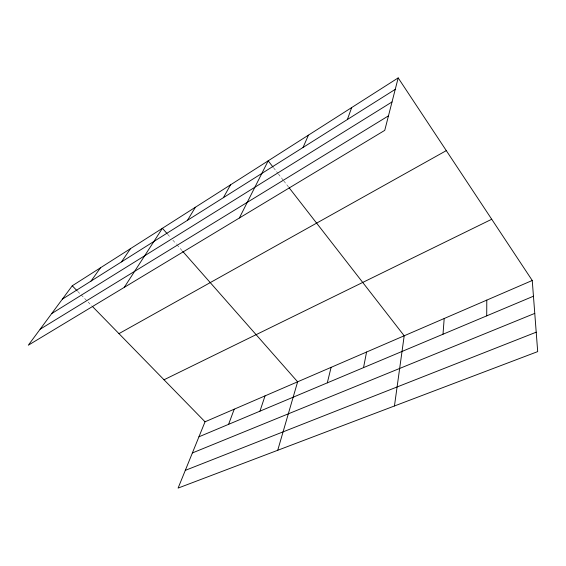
<?xml version="1.0" encoding="UTF-8"?>
<svg xmlns="http://www.w3.org/2000/svg" width="566" height="566" viewBox="0 0 566 566"><rect width="100%" height="100%" fill="white"/><g stroke="black" fill="none" stroke-linecap="round" stroke-linejoin="round"><path stroke-width="0.42" stroke-dasharray="2.83 2.12" d="M77.726 291.405L91.727 305.746M167.621 234.218L170.522 237.508M172.842 240.14L176.323 244.088M176.903 244.745L182.118 250.674M273.548 167.734L277.842 173.26M278.38 173.953L283.212 180.172M283.75 180.858L288.582 187.077"/><path stroke-width="0.85" d="M486.718 315.856L486.788 300.114M443.001 334.23L444.19 318.509M394.452 405.978L404.195 335.787L289.12 187.763M363.528 367.631L366.57 352.031M327.304 382.857L331.103 367.348M398.181 77.91L384.746 130.364L28.3 345.218L72.25 285.795L398.181 77.91L532.245 280.481L537.7 351.606L178.099 488.09L205.034 421.797L532.245 280.481M277.729 450.274L297.624 381.809L182.698 251.332M259.95 411.164L265.03 395.882M347.397 119.518L351.656 107.582M228.593 424.337L234.218 409.19M303.043 147.471L308.435 135.154M239.368 217.988L268.178 160.829L273.01 167.048M223.393 197.668L230.581 184.806M187.509 220.287L195.404 207.248M124.265 287.372L162.407 228.289L167.048 233.56M121.457 261.909L130.491 248.651M91.006 281.104L100.493 267.782M62.373 299.145L395.245 89.357M51.704 313.578L392.019 101.951M40.129 329.221L388.46 115.86M118.959 333.636L446.305 150.627M164.013 379.779L491.72 219.254M198.935 436.803L533.448 296.216M192.376 452.949L534.764 313.387M185.301 470.367L536.207 332.185M72.25 285.795L77.118 290.783M92.336 306.369L205.034 421.797"/></g></svg>
